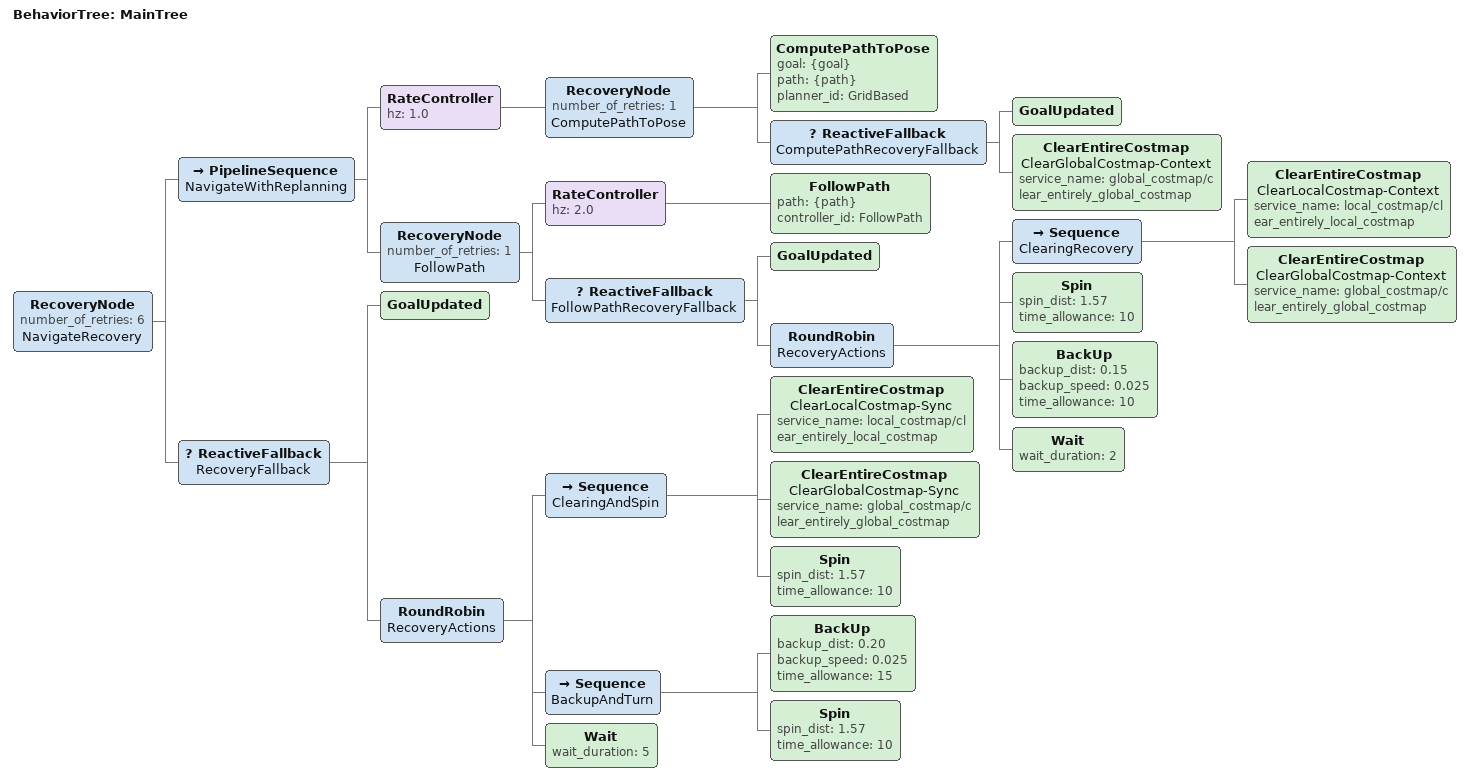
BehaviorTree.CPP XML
<!--
  This behavior tree implements a more dynamic navigation approach with:
  - Frequent replanning when stuck
  - Recovery behaviors for obstacle navigation
  - Better failure handling
-->

<root main_tree_to_execute="MainTree">
  <BehaviorTree ID="MainTree">
    <RecoveryNode number_of_retries="6" name="NavigateRecovery">
      <PipelineSequence name="NavigateWithReplanning">
        <RateController hz="1.0">
          <RecoveryNode number_of_retries="1" name="ComputePathToPose">
            <ComputePathToPose goal="{goal}" path="{path}" planner_id="GridBased"/>
            <ReactiveFallback name="ComputePathRecoveryFallback">
              <GoalUpdated/>
              <ClearEntireCostmap name="ClearGlobalCostmap-Context" service_name="global_costmap/clear_entirely_global_costmap"/>
            </ReactiveFallback>
          </RecoveryNode>
        </RateController>

        <RecoveryNode number_of_retries="1" name="FollowPath">
          <RateController hz="2.0">
            <FollowPath path="{path}" controller_id="FollowPath"/>
          </RateController>
          <ReactiveFallback name="FollowPathRecoveryFallback">
            <GoalUpdated/>
            <RoundRobin name="RecoveryActions">
              <Sequence name="ClearingRecovery">
                <ClearEntireCostmap name="ClearLocalCostmap-Context" service_name="local_costmap/clear_entirely_local_costmap"/>
                <ClearEntireCostmap name="ClearGlobalCostmap-Context" service_name="global_costmap/clear_entirely_global_costmap"/>
              </Sequence>
              <Spin spin_dist="1.57" time_allowance="10"/>
              <BackUp backup_dist="0.15" backup_speed="0.025" time_allowance="10"/>
              <Wait wait_duration="2"/>
            </RoundRobin>
          </ReactiveFallback>
        </RecoveryNode>
      </PipelineSequence>

      <ReactiveFallback name="RecoveryFallback">
        <GoalUpdated/>
        <RoundRobin name="RecoveryActions">
          <Sequence name="ClearingAndSpin">
            <ClearEntireCostmap name="ClearLocalCostmap-Sync" service_name="local_costmap/clear_entirely_local_costmap"/>
            <ClearEntireCostmap name="ClearGlobalCostmap-Sync" service_name="global_costmap/clear_entirely_global_costmap"/>
            <Spin spin_dist="1.57" time_allowance="10"/>
          </Sequence>
          <Sequence name="BackupAndTurn">
            <BackUp backup_dist="0.20" backup_speed="0.025" time_allowance="15"/>
            <Spin spin_dist="1.57" time_allowance="10"/>
          </Sequence>
          <Wait wait_duration="5"/>
        </RoundRobin>
      </ReactiveFallback>
    </RecoveryNode>
  </BehaviorTree>
</root>
